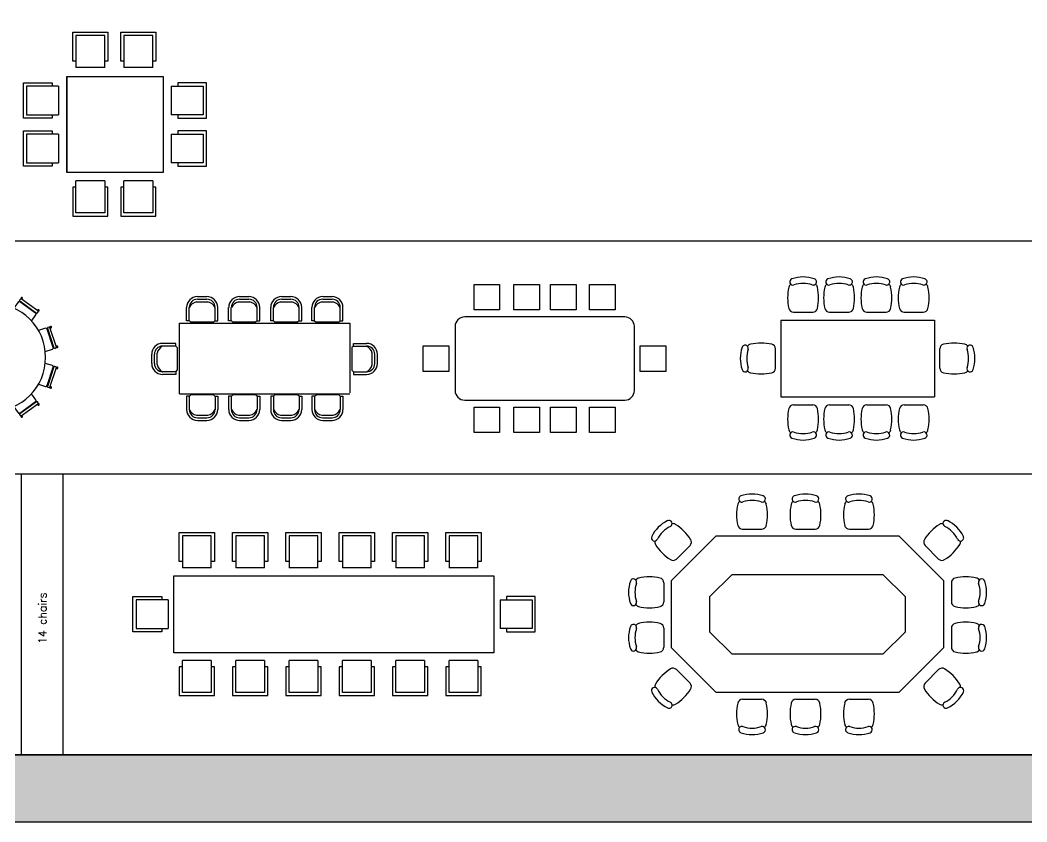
# Model space of a CAD drawing. Header units: inches. Extents: x 38074 to 101214, y 18833 to 57379.
# Drawn here: x 59693 to 75419, y 18833 to 31359 of the extents above; entities that cross this region are included whole.
import ezdxf

# ---------------------------------------------------------------- set-up
doc = ezdxf.new("R2010")
doc.units = ezdxf.units.IN
doc.layers.add('www.cad-blocks.net', color=7, linetype='Continuous')
doc.styles.get("Standard").update_dxf_attribs({"font": 'arial.ttf'})

# ---------------------------------------------------------------- blocks, each defined once
blk = doc.blocks.new('COME10RE')
for p, q in [((-0.645, 3.01), (-0.467, 3.01)), ((-0.628, 3.094), (-0.483, 3.094)), ((-0.628, 3.052), (-0.483, 3.052)), ((-0.799, 2.716), (-0.799, 2.924)), ((-0.757, 2.716), (-0.757, 2.924)), ((-0.355, 2.716), (-0.355, 2.924)), ((-0.313, 2.716), (-0.313, 2.924)), ((-0.756, 2.716), (-0.799, 2.716)), ((-0.756, 2.716), (-0.732, 2.694)), ((-0.38, 2.694), (-0.732, 2.694)), ((-0.355, 2.716), (-0.38, 2.694)), ((-0.355, 2.716), (-0.313, 2.716)), ((-1.139, 2.548), (-1.347, 2.548)), ((-1.139, 2.505), (-1.139, 2.548)), ((-1.1, 2.661), (0, 2.661)), ((-1.1, 2.661), (-1.1, -0.001)), ((0, 2.661), (0, -0.001)), ((0.04, 2.548), (0.248, 2.548)), ((0.04, 2.505), (0.04, 2.548)), ((-1.518, 2.378), (-1.518, 2.232)), ((-1.476, 2.378), (-1.476, 2.232)), ((-1.434, 2.394), (-1.434, 2.216)), ((-1.139, 2.506), (-1.347, 2.506)), ((-1.139, 2.505), (-1.118, 2.481)), ((-1.118, 2.129), (-1.118, 2.481)), ((0.04, 2.505), (0.019, 2.481)), ((0.019, 2.129), (0.019, 2.481)), ((0.04, 2.506), (0.248, 2.506)), ((0.335, 2.394), (0.335, 2.216)), ((0.376, 2.378), (0.376, 2.232)), ((0.419, 2.378), (0.419, 2.232)), ((-1.139, 2.104), (-1.347, 2.104)), ((-1.139, 2.062), (-1.347, 2.062)), ((-1.139, 2.105), (-1.118, 2.129)), ((-1.139, 2.105), (-1.139, 2.062)), ((0.04, 2.105), (0.019, 2.129)), ((0.04, 2.105), (0.04, 2.062)), ((0.04, 2.104), (0.248, 2.104)), ((0.04, 2.062), (0.248, 2.062)), ((-1.139, 1.892), (-1.347, 1.892)), ((-1.139, 1.849), (-1.139, 1.892)), ((0.04, 1.849), (0.04, 1.892)), ((0.04, 1.892), (0.248, 1.892)), ((-1.434, 1.737), (-1.434, 1.56)), ((-1.139, 1.85), (-1.347, 1.85)), ((-1.139, 1.849), (-1.118, 1.825)), ((-1.118, 1.473), (-1.118, 1.825)), ((0.04, 1.849), (0.019, 1.825)), ((0.019, 1.473), (0.019, 1.825)), ((0.04, 1.85), (0.248, 1.85)), ((0.335, 1.737), (0.335, 1.56)), ((-1.518, 1.721), (-1.518, 1.576)), ((-1.476, 1.721), (-1.476, 1.576)), ((0.376, 1.721), (0.376, 1.576)), ((0.419, 1.721), (0.419, 1.576)), ((-1.139, 1.448), (-1.347, 1.448)), ((-1.139, 1.448), (-1.118, 1.473)), ((-1.139, 1.448), (-1.139, 1.406)), ((0.04, 1.448), (0.019, 1.473)), ((0.04, 1.448), (0.248, 1.448)), ((0.04, 1.448), (0.04, 1.406)), ((-1.139, 1.406), (-1.347, 1.406)), ((0.04, 1.406), (0.248, 1.406)), ((-1.139, 1.235), (-1.347, 1.235)), ((-1.139, 1.193), (-1.347, 1.193)), ((-1.139, 1.193), (-1.139, 1.235)), ((-1.139, 1.193), (-1.118, 1.168)), ((-1.118, 0.816), (-1.118, 1.168)), ((0.04, 1.193), (0.019, 1.168)), ((0.019, 0.816), (0.019, 1.168)), ((0.04, 1.235), (0.248, 1.235)), ((0.04, 1.193), (0.04, 1.235)), ((0.04, 1.193), (0.248, 1.193)), ((-1.518, 1.065), (-1.518, 0.92)), ((-1.476, 1.065), (-1.476, 0.92)), ((-1.434, 1.081), (-1.434, 0.904)), ((0.335, 1.081), (0.335, 0.904)), ((0.376, 1.065), (0.376, 0.92)), ((0.419, 1.065), (0.419, 0.92)), ((-1.139, 0.791), (-1.347, 0.791)), ((-1.139, 0.792), (-1.118, 0.816)), ((-1.139, 0.792), (-1.139, 0.749)), ((0.04, 0.792), (0.019, 0.816)), ((0.04, 0.792), (0.04, 0.749)), ((0.04, 0.791), (0.248, 0.791)), ((-1.139, 0.749), (-1.347, 0.749)), ((0.04, 0.749), (0.248, 0.749)), ((-1.139, 0.592), (-1.347, 0.592)), ((-1.139, 0.55), (-1.347, 0.55)), ((-1.139, 0.549), (-1.139, 0.592)), ((-1.139, 0.549), (-1.118, 0.525)), ((-1.118, 0.173), (-1.118, 0.525)), ((0.04, 0.549), (0.019, 0.525)), ((0.019, 0.173), (0.019, 0.525)), ((0.04, 0.592), (0.248, 0.592)), ((0.04, 0.549), (0.04, 0.592)), ((0.04, 0.55), (0.248, 0.55)), ((-1.518, 0.422), (-1.518, 0.276)), ((-1.476, 0.422), (-1.476, 0.276)), ((-1.434, 0.438), (-1.434, 0.26)), ((0.335, 0.438), (0.335, 0.26)), ((0.376, 0.422), (0.376, 0.276)), ((0.419, 0.422), (0.419, 0.276)), ((-1.139, 0.149), (-1.118, 0.173)), ((0.04, 0.149), (0.019, 0.173)), ((-1.139, 0.148), (-1.347, 0.148)), ((-1.139, 0.106), (-1.347, 0.106)), ((-1.139, 0.149), (-1.139, 0.106)), ((0.04, 0.149), (0.04, 0.106)), ((0.04, 0.148), (0.248, 0.148)), ((0.04, 0.106), (0.248, 0.106)), ((0, -0.001), (-1.085, -0.001)), ((-0.756, -0.056), (-0.799, -0.056)), ((-0.799, -0.056), (-0.799, -0.263)), ((-0.757, -0.056), (-0.757, -0.263)), ((-0.756, -0.056), (-0.732, -0.034)), ((-0.38, -0.034), (-0.732, -0.034)), ((-0.355, -0.056), (-0.38, -0.034)), ((-0.355, -0.056), (-0.355, -0.263)), ((-0.355, -0.056), (-0.313, -0.056)), ((-0.313, -0.056), (-0.313, -0.263)), ((-0.645, -0.35), (-0.467, -0.35)), ((-0.628, -0.392), (-0.483, -0.392)), ((-0.628, -0.434), (-0.483, -0.434))]:
    blk.add_line(p, q)
for centre, radius, start, end in [((-0.628, 2.924), 0.17, 90.0001, 180), ((-0.628, 2.924), 0.128, 90.0001, 180), ((-0.607, 2.846), 0.168, 102.7575, 152.5606), ((-0.483, 2.924), 0.17, 360, 90), ((-0.483, 2.924), 0.128, 360, 90), ((-0.504, 2.846), 0.168, 27.4394, 77.2425), ((-1.347, 2.378), 0.17, 90, 179.9999), ((0.248, 2.378), 0.17, 0.0001, 90), ((-1.347, 2.378), 0.128, 90, 179.9999), ((-1.27, 2.357), 0.168, 117.4394, 167.2425), ((0.248, 2.378), 0.128, 0.0001, 90), ((0.17, 2.357), 0.168, 12.7575, 62.5606), ((-1.347, 2.232), 0.17, 180, 270), ((-1.347, 2.232), 0.128, 180, 270), ((-1.27, 2.253), 0.168, 192.7575, 242.5606), ((0.248, 2.232), 0.17, 270, 360), ((0.248, 2.232), 0.128, 270, 360), ((0.17, 2.253), 0.168, 297.4394, 347.2425), ((-1.347, 1.721), 0.17, 90, 179.9999), ((0.248, 1.721), 0.17, 0.0001, 90), ((-1.347, 1.721), 0.128, 90, 179.9999), ((-1.27, 1.7), 0.168, 117.4394, 167.2425), ((0.17, 1.7), 0.168, 12.7575, 62.5606), ((0.248, 1.721), 0.128, 0.0001, 90), ((-1.347, 1.576), 0.17, 180, 270), ((-1.347, 1.576), 0.128, 180, 270), ((0.248, 1.576), 0.128, 270, 360), ((0.248, 1.576), 0.17, 270, 360), ((-1.27, 1.597), 0.168, 192.7575, 242.5606), ((0.17, 1.597), 0.168, 297.4394, 347.2425), ((-1.347, 1.065), 0.17, 90, 179.9999), ((-1.347, 1.065), 0.128, 90, 179.9999), ((-1.27, 1.044), 0.168, 117.4394, 167.2425), ((0.248, 1.065), 0.17, 0.0001, 90), ((0.248, 1.065), 0.128, 0.0001, 90), ((0.17, 1.044), 0.168, 12.7575, 62.5606), ((-1.347, 0.92), 0.17, 180, 270), ((-1.347, 0.92), 0.128, 180, 270), ((-1.27, 0.941), 0.168, 192.7575, 242.5606), ((0.248, 0.92), 0.17, 270, 360), ((0.248, 0.92), 0.128, 270, 360), ((0.17, 0.941), 0.168, 297.4394, 347.2425), ((-1.347, 0.422), 0.17, 90, 179.9999), ((-1.347, 0.422), 0.128, 90, 179.9999), ((-1.27, 0.401), 0.168, 117.4394, 167.2425), ((0.248, 0.422), 0.17, 0.0001, 90), ((0.248, 0.422), 0.128, 0.0001, 90), ((0.17, 0.401), 0.168, 12.7575, 62.5606), ((-1.347, 0.276), 0.17, 180, 270), ((-1.347, 0.276), 0.128, 180, 270), ((-1.27, 0.297), 0.168, 192.7575, 242.5606), ((0.248, 0.276), 0.17, 270, 360), ((0.248, 0.276), 0.128, 270, 360), ((0.17, 0.297), 0.168, 297.4394, 347.2425), ((-0.628, -0.263), 0.17, 180, 269.9999), ((-0.607, -0.186), 0.168, 207.4394, 257.2425), ((-0.628, -0.263), 0.128, 180, 269.9999), ((-0.483, -0.263), 0.128, 270, 360), ((-0.483, -0.263), 0.17, 270, 360), ((-0.504, -0.186), 0.168, 282.7575, 332.5606)]:
    blk.add_arc(centre, radius, start, end)
blk = doc.blocks.new('MES10-00')
for p, q in [((0.458, 1.404), (-0.542, 1.404)), ((-0.692, 1.254), (-0.692, -1.246)), ((0.608, -1.246), (0.608, 1.254)), ((-0.542, -1.396), (0.458, -1.396))]:
    blk.add_line(p, q)
for points in [[(-0.242, 1.904), (0.158, 1.904), (0.158, 1.504), (-0.242, 1.504)], [(-1.2, 1.109), (-0.8, 1.109), (-0.8, 0.709), (-1.2, 0.709)], [(0.717, 1.109), (1.117, 1.109), (1.117, 0.709), (0.717, 0.709)], [(-1.2, 0.485), (-0.8, 0.485), (-0.8, 0.085), (-1.2, 0.085)], [(0.717, 0.485), (1.117, 0.485), (1.117, 0.085), (0.717, 0.085)], [(-1.2, -0.085), (-0.8, -0.085), (-0.8, -0.485), (-1.2, -0.485)], [(0.717, -0.085), (1.117, -0.085), (1.117, -0.485), (0.717, -0.485)], [(-1.2, -1.095), (-1.2, -0.695), (-0.8, -0.695), (-0.8, -0.695), (-0.8, -1.095)], [(0.717, -0.695), (1.117, -0.695), (1.117, -1.095), (0.717, -1.095)], [(-0.242, -1.488), (0.158, -1.488), (0.158, -1.888), (-0.242, -1.888)]]:
    blk.add_lwpolyline(points, close=True)
for centre, start, end in [((-0.542, 1.254), 90, 180), ((0.458, 1.254), 0, 90), ((-0.542, -1.246), 180, 270), ((0.458, -1.246), 270, 0)]:
    blk.add_arc(centre, 0.15, start, end)
blk = doc.blocks.new('A$C76235AA8')
for p, q in [((0.67, 3.03), (1.87, 3.03)), ((0.67, 0.63), (0.67, 3.03)), ((1.42, 3.113), (1.12, 3.113)), ((1.87, 0.63), (1.87, 3.03)), ((0.547, 2.556), (0.547, 2.856)), ((1.994, 2.556), (1.994, 2.856)), ((0.547, 1.974), (0.547, 2.274)), ((1.994, 1.974), (1.994, 2.274)), ((0.547, 1.391), (0.547, 1.691)), ((1.994, 1.391), (1.994, 1.691)), ((0.547, 0.829), (0.547, 1.129)), ((1.994, 0.829), (1.994, 1.129)), ((0.67, 0.63), (1.87, 0.63)), ((1.42, 0.547), (1.12, 0.547))]:
    blk.add_line(p, q)
for centre, radius, start, end in [((1.112, 3.587), 0.05, 108.4886, 288.4886), ((1.27, 3.113), 0.55, 71.5114, 108.4886), ((1.429, 3.587), 0.05, 251.5114, 71.5114), ((1.779, 3.338), 0.75, 167.1255, 192.8745), ((1.12, 3.488), 0.075, 124.1222, 167.5099), ((1.27, 3.113), 0.45, 71.5114, 108.4886), ((1.42, 3.488), 0.075, 12.4901, 55.8778), ((0.762, 3.338), 0.75, 347.1255, 12.8745), ((1.12, 3.188), 0.075, 192.4901, 270), ((1.42, 3.188), 0.075, 270, 347.5099), ((0.547, 2.706), 0.55, 161.5114, 198.4886), ((0.073, 2.865), 0.05, 341.5114, 161.5114), ((0.547, 2.706), 0.45, 161.5114, 198.4886), ((0.172, 2.856), 0.075, 102.4901, 145.8778), ((0.322, 2.198), 0.75, 77.1255, 102.8745), ((0.472, 2.856), 0.075, 0, 77.5099), ((2.069, 2.856), 0.075, 102.4901, 180), ((2.219, 2.198), 0.75, 77.1255, 102.8745), ((2.369, 2.856), 0.075, 34.1222, 77.5099), ((2.468, 2.865), 0.05, 18.4886, 198.4886), ((1.994, 2.706), 0.45, 341.5114, 18.4886), ((1.994, 2.706), 0.55, 341.5114, 18.4886), ((0.073, 2.548), 0.05, 198.4886, 18.4886), ((0.472, 2.556), 0.075, 282.4901, 0), ((2.069, 2.556), 0.075, 180, 257.5099), ((2.468, 2.548), 0.05, 161.5114, 341.5114), ((0.172, 2.556), 0.075, 214.1222, 257.5099), ((0.322, 3.214), 0.75, 257.1255, 282.8745), ((0.322, 1.615), 0.75, 77.1255, 102.8745), ((2.219, 3.214), 0.75, 257.1255, 282.8745), ((2.219, 1.615), 0.75, 77.1255, 102.8745), ((2.369, 2.556), 0.075, 282.4901, 325.8778), ((0.547, 2.124), 0.55, 161.5114, 198.4886), ((0.073, 2.282), 0.05, 341.5114, 161.5114), ((0.547, 2.124), 0.45, 161.5114, 198.4886), ((0.172, 2.274), 0.075, 102.4901, 145.8778), ((0.472, 2.274), 0.075, 0, 77.5099), ((2.069, 2.274), 0.075, 102.4901, 180), ((2.369, 2.274), 0.075, 34.1222, 77.5099), ((2.468, 2.282), 0.05, 18.4886, 198.4886), ((1.994, 2.124), 0.45, 341.5114, 18.4886), ((1.994, 2.124), 0.55, 341.5114, 18.4886), ((0.073, 1.965), 0.05, 198.4886, 18.4886), ((0.172, 1.974), 0.075, 214.1222, 257.5099), ((0.322, 2.632), 0.75, 257.1255, 282.8745), ((0.472, 1.974), 0.075, 282.4901, 0), ((2.069, 1.974), 0.075, 180, 257.5099), ((2.219, 2.632), 0.75, 257.1255, 282.8745), ((2.369, 1.974), 0.075, 282.4901, 325.8778), ((2.468, 1.965), 0.05, 161.5114, 341.5114), ((0.073, 1.699), 0.05, 341.5114, 161.5114), ((0.172, 1.691), 0.075, 102.4901, 145.8778), ((0.322, 1.033), 0.75, 77.1255, 102.8745), ((0.472, 1.691), 0.075, 0, 77.5099), ((2.069, 1.691), 0.075, 102.4901, 180), ((2.219, 1.033), 0.75, 77.1255, 102.8745), ((2.369, 1.691), 0.075, 34.1222, 77.5099), ((2.468, 1.699), 0.05, 18.4886, 198.4886), ((0.547, 1.541), 0.55, 161.5114, 198.4886), ((0.547, 1.541), 0.45, 161.5114, 198.4886), ((1.994, 1.541), 0.45, 341.5114, 18.4886), ((1.994, 1.541), 0.55, 341.5114, 18.4886), ((0.073, 1.382), 0.05, 198.4886, 18.4886), ((0.172, 1.391), 0.075, 214.1222, 257.5099), ((0.322, 2.049), 0.75, 257.1255, 282.8745), ((0.472, 1.391), 0.075, 282.4901, 0), ((2.069, 1.391), 0.075, 180, 257.5099), ((2.219, 2.049), 0.75, 257.1255, 282.8745), ((2.369, 1.391), 0.075, 282.4901, 325.8778), ((2.468, 1.382), 0.05, 161.5114, 341.5114), ((0.547, 0.979), 0.55, 161.5114, 198.4886), ((0.073, 1.138), 0.05, 341.5114, 161.5114), ((0.547, 0.979), 0.45, 161.5114, 198.4886), ((0.172, 1.129), 0.075, 102.4901, 145.8778), ((0.322, 0.471), 0.75, 77.1255, 102.8745), ((0.472, 1.129), 0.075, 0, 77.5099), ((2.069, 1.129), 0.075, 102.4901, 180), ((2.219, 0.471), 0.75, 77.1255, 102.8745), ((2.369, 1.129), 0.075, 34.1222, 77.5099), ((2.468, 1.138), 0.05, 18.4886, 198.4886), ((1.994, 0.979), 0.45, 341.5114, 18.4886), ((1.994, 0.979), 0.55, 341.5114, 18.4886), ((0.073, 0.82), 0.05, 198.4886, 18.4886), ((0.172, 0.829), 0.075, 214.1222, 257.5099), ((0.472, 0.829), 0.075, 282.4901, 0), ((2.069, 0.829), 0.075, 180, 257.5099), ((2.369, 0.829), 0.075, 282.4901, 325.8778), ((2.468, 0.82), 0.05, 161.5114, 341.5114), ((0.322, 1.487), 0.75, 257.1255, 282.8745), ((2.219, 1.487), 0.75, 257.1255, 282.8745), ((1.779, 0.322), 0.75, 167.1255, 192.8745), ((1.12, 0.472), 0.075, 90, 167.5099), ((1.42, 0.472), 0.075, 12.4901, 90), ((0.762, 0.322), 0.75, 347.1255, 12.8745), ((1.12, 0.172), 0.075, 192.4901, 235.8778), ((1.112, 0.073), 0.05, 71.5114, 251.5114), ((1.27, 0.547), 0.55, 251.5114, 288.4886), ((1.27, 0.547), 0.45, 251.5114, 288.4886), ((1.429, 0.073), 0.05, 288.4886, 108.4886), ((1.42, 0.172), 0.075, 304.1222, 347.5099)]:
    blk.add_arc(centre, radius, start, end)
blk = doc.blocks.new('A$C010165D4')
for p, q in [((0.77, 2.422), (0.77, 2.872)), ((0.77, 2.872), (1.32, 2.872)), ((1.32, 2.872), (1.32, 2.422)), ((1.52, 2.422), (1.52, 2.872)), ((1.52, 2.872), (2.07, 2.872)), ((2.07, 2.872), (2.07, 2.422)), ((0.82, 2.822), (0.82, 2.322)), ((1.27, 2.822), (0.82, 2.822)), ((1.27, 2.322), (1.27, 2.822)), ((1.57, 2.822), (1.57, 2.322)), ((2.02, 2.822), (1.57, 2.822)), ((2.02, 2.322), (2.02, 2.822)), ((0.82, 2.422), (0.77, 2.422)), ((1.32, 2.422), (1.27, 2.422)), ((1.57, 2.422), (1.52, 2.422)), ((2.07, 2.422), (2.02, 2.422)), ((1.27, 2.322), (0.82, 2.322)), ((2.02, 2.322), (1.57, 2.322)), ((0, 1.531), (0, 2.081)), ((0, 2.081), (0.45, 2.081)), ((0.45, 2.081), (0.45, 2.031)), ((0.679, 2.18), (0.679, 0.68)), ((0.681, 0.68), (0.681, 2.18)), ((0.681, 2.18), (2.181, 2.18)), ((2.181, 2.18), (2.181, 0.68)), ((2.86, 2.081), (2.41, 2.081)), ((2.41, 2.081), (2.41, 2.031)), ((2.86, 1.531), (2.86, 2.081)), ((0.05, 2.031), (0.05, 1.581)), ((0.55, 2.031), (0.05, 2.031)), ((0.55, 2.031), (0.55, 1.581)), ((2.31, 2.031), (2.81, 2.031)), ((2.31, 2.031), (2.31, 1.581)), ((2.81, 2.031), (2.81, 1.581)), ((0.05, 1.581), (0.55, 1.581)), ((0.45, 1.581), (0.45, 1.531)), ((2.81, 1.581), (2.31, 1.581)), ((2.41, 1.581), (2.41, 1.531)), ((0.45, 1.531), (0, 1.531)), ((2.41, 1.531), (2.86, 1.531)), ((0, 0.781), (0, 1.331)), ((0, 1.331), (0.45, 1.331)), ((0.05, 1.281), (0.05, 0.831)), ((0.55, 1.281), (0.05, 1.281)), ((0.45, 1.331), (0.45, 1.281)), ((0.55, 1.281), (0.55, 0.831)), ((2.31, 1.281), (2.81, 1.281)), ((2.31, 1.281), (2.31, 0.831)), ((2.41, 1.331), (2.41, 1.281)), ((2.86, 1.331), (2.41, 1.331)), ((2.81, 1.281), (2.81, 0.831)), ((2.86, 0.781), (2.86, 1.331)), ((0.05, 0.831), (0.55, 0.831)), ((0.45, 0.831), (0.45, 0.781)), ((2.81, 0.831), (2.31, 0.831)), ((2.41, 0.831), (2.41, 0.781)), ((0.45, 0.781), (0, 0.781)), ((2.181, 0.68), (0.681, 0.68)), ((2.41, 0.781), (2.86, 0.781)), ((0.82, 0.05), (0.82, 0.55)), ((1.27, 0.55), (0.82, 0.55)), ((1.27, 0.55), (1.27, 0.05)), ((1.57, 0.05), (1.57, 0.55)), ((2.02, 0.55), (1.57, 0.55)), ((2.02, 0.55), (2.02, 0.05)), ((0.77, 0.45), (0.77, 0)), ((0.82, 0.45), (0.77, 0.45)), ((1.32, 0.45), (1.27, 0.45)), ((1.32, 0), (1.32, 0.45)), ((1.52, 0.45), (1.52, 0)), ((1.57, 0.45), (1.52, 0.45)), ((2.07, 0.45), (2.02, 0.45)), ((2.07, 0), (2.07, 0.45)), ((1.27, 0.05), (0.82, 0.05)), ((2.02, 0.05), (1.57, 0.05)), ((0.77, 0), (1.32, 0)), ((1.52, 0), (2.07, 0))]:
    blk.add_line(p, q)
blk = doc.blocks.new('A$C4B4C2691')
for p, q in [((1.776, 3.204), (2.076, 3.204)), ((2.611, 3.204), (2.911, 3.204)), ((3.446, 3.204), (3.746, 3.204)), ((0.668, 2.401), (1.366, 3.099)), ((1.366, 3.099), (4.219, 3.099)), ((4.219, 3.099), (4.917, 2.401)), ((0.957, 2.952), (0.745, 2.739)), ((4.629, 2.952), (4.841, 2.739)), ((0.547, 2.369), (0.547, 2.069)), ((0.668, 1.349), (0.668, 2.401)), ((1.268, 2.152), (1.615, 2.499)), ((1.615, 2.499), (3.971, 2.499)), ((3.971, 2.499), (4.317, 2.152)), ((4.917, 2.401), (4.917, 1.349)), ((5.039, 2.369), (5.039, 2.069)), ((1.268, 1.598), (1.268, 2.152)), ((4.317, 2.152), (4.317, 1.598)), ((0.547, 1.66), (0.547, 1.36)), ((1.615, 1.252), (1.268, 1.598)), ((4.317, 1.598), (3.971, 1.252)), ((5.039, 1.66), (5.039, 1.36)), ((1.366, 0.652), (0.668, 1.349)), ((4.917, 1.349), (4.219, 0.652)), ((3.971, 1.252), (1.615, 1.252)), ((0.957, 0.799), (0.745, 1.011)), ((4.629, 0.799), (4.841, 1.011)), ((4.219, 0.652), (1.366, 0.652)), ((1.776, 0.547), (2.076, 0.547)), ((2.611, 0.547), (2.911, 0.547)), ((3.446, 0.547), (3.746, 0.547))]:
    blk.add_line(p, q)
for centre, radius, start, end in [((1.776, 3.579), 0.075, 124.1222, 167.5099), ((1.767, 3.678), 0.05, 108.4886, 288.4886), ((1.926, 3.204), 0.55, 71.5114, 108.4886), ((1.926, 3.204), 0.45, 71.5114, 108.4886), ((2.084, 3.678), 0.05, 251.5114, 71.5114), ((2.076, 3.579), 0.075, 12.4901, 55.8778), ((2.611, 3.579), 0.075, 124.1222, 167.5099), ((2.602, 3.678), 0.05, 108.4886, 288.4886), ((2.761, 3.204), 0.55, 71.5114, 108.4886), ((2.761, 3.204), 0.45, 71.5114, 108.4886), ((2.919, 3.678), 0.05, 251.5114, 71.5114), ((2.911, 3.579), 0.075, 12.4901, 55.8778), ((3.446, 3.579), 0.075, 124.1222, 167.5099), ((3.437, 3.678), 0.05, 108.4886, 288.4886), ((3.596, 3.204), 0.55, 71.5114, 108.4886), ((3.596, 3.204), 0.45, 71.5114, 108.4886), ((3.754, 3.678), 0.05, 251.5114, 71.5114), ((3.746, 3.579), 0.075, 12.4901, 55.8778), ((2.434, 3.429), 0.75, 167.1255, 192.8745), ((1.418, 3.429), 0.75, 347.1255, 12.8745), ((3.269, 3.429), 0.75, 167.1255, 192.8745), ((2.253, 3.429), 0.75, 347.1255, 12.8745), ((4.104, 3.429), 0.75, 167.1255, 192.8745), ((3.087, 3.429), 0.75, 347.1255, 12.8745), ((0.851, 2.846), 0.55, 116.5114, 153.4886), ((0.628, 3.293), 0.05, 296.5114, 116.5114), ((4.958, 3.293), 0.05, 63.4886, 243.4886), ((4.735, 2.846), 0.55, 26.5114, 63.4886), ((0.851, 2.846), 0.45, 116.5114, 153.4886), ((0.692, 3.217), 0.075, 57.4901, 100.8778), ((0.332, 2.645), 0.75, 32.1255, 57.8745), ((1.776, 3.279), 0.075, 192.4901, 270), ((2.076, 3.279), 0.075, 270, 347.5099), ((2.611, 3.279), 0.075, 192.4901, 270), ((2.911, 3.279), 0.075, 270, 347.5099), ((3.446, 3.279), 0.075, 192.4901, 270), ((3.746, 3.279), 0.075, 270, 347.5099), ((5.253, 2.645), 0.75, 122.1255, 147.8745), ((4.894, 3.217), 0.075, 79.1222, 122.5099), ((4.735, 2.846), 0.45, 26.5114, 63.4886), ((0.403, 3.069), 0.05, 153.4886, 333.4886), ((0.48, 3.005), 0.075, 169.1222, 212.5099), ((0.904, 3.005), 0.075, 315, 32.5099), ((4.682, 3.005), 0.075, 147.4901, 225), ((5.182, 3.069), 0.05, 206.5114, 26.5114), ((5.106, 3.005), 0.075, 327.4901, 10.8778), ((1.051, 3.364), 0.75, 212.1255, 237.8745), ((4.535, 3.364), 0.75, 302.1255, 327.8745), ((0.692, 2.792), 0.075, 237.4901, 315), ((4.894, 2.792), 0.075, 225, 302.5099), ((0.547, 2.219), 0.55, 161.5114, 198.4886), ((0.073, 2.378), 0.05, 341.5114, 161.5114), ((0.547, 2.219), 0.45, 161.5114, 198.4886), ((0.172, 2.369), 0.075, 102.4901, 145.8778), ((0.322, 1.711), 0.75, 77.1255, 102.8745), ((0.472, 2.369), 0.075, 0, 77.5099), ((5.114, 2.369), 0.075, 102.4901, 180), ((5.264, 1.711), 0.75, 77.1255, 102.8745), ((5.414, 2.369), 0.075, 34.1222, 77.5099), ((5.513, 2.378), 0.05, 18.4886, 198.4886), ((5.039, 2.219), 0.45, 341.5114, 18.4886), ((5.039, 2.219), 0.55, 341.5114, 18.4886), ((0.073, 2.06), 0.05, 198.4886, 18.4886), ((0.472, 2.069), 0.075, 282.4901, 0), ((5.114, 2.069), 0.075, 180, 257.5099), ((5.513, 2.06), 0.05, 161.5114, 341.5114), ((0.172, 2.069), 0.075, 214.1222, 257.5099), ((0.322, 2.727), 0.75, 257.1255, 282.8745), ((5.264, 2.727), 0.75, 257.1255, 282.8745), ((5.414, 2.069), 0.075, 282.4901, 325.8778), ((0.172, 1.66), 0.075, 102.4901, 145.8778), ((0.322, 1.002), 0.75, 77.1255, 102.8745), ((0.472, 1.66), 0.075, 0, 77.5099), ((5.114, 1.66), 0.075, 102.4901, 180), ((5.264, 1.002), 0.75, 77.1255, 102.8745), ((5.414, 1.66), 0.075, 34.1222, 77.5099), ((0.547, 1.51), 0.55, 161.5114, 198.4886), ((0.073, 1.668), 0.05, 341.5114, 161.5114), ((0.547, 1.51), 0.45, 161.5114, 198.4886), ((5.513, 1.668), 0.05, 18.4886, 198.4886), ((5.039, 1.51), 0.45, 341.5114, 18.4886), ((5.039, 1.51), 0.55, 341.5114, 18.4886), ((0.073, 1.351), 0.05, 198.4886, 18.4886), ((0.172, 1.36), 0.075, 214.1222, 257.5099), ((0.322, 2.018), 0.75, 257.1255, 282.8745), ((0.472, 1.36), 0.075, 282.4901, 0), ((5.114, 1.36), 0.075, 180, 257.5099), ((5.264, 2.018), 0.75, 257.1255, 282.8745), ((5.414, 1.36), 0.075, 282.4901, 325.8778), ((5.513, 1.351), 0.05, 161.5114, 341.5114), ((1.051, 0.387), 0.75, 122.1255, 147.8745), ((0.692, 0.958), 0.075, 45, 122.5099), ((4.894, 0.958), 0.075, 57.4901, 135), ((4.535, 0.387), 0.75, 32.1255, 57.8745), ((0.904, 0.746), 0.075, 327.4901, 45), ((4.682, 0.746), 0.075, 135, 212.5099), ((0.403, 0.682), 0.05, 26.5114, 206.5114), ((0.851, 0.905), 0.55, 206.5114, 243.4886), ((0.48, 0.746), 0.075, 147.4901, 190.8778), ((0.851, 0.905), 0.45, 206.5114, 243.4886), ((0.332, 1.105), 0.75, 302.1255, 327.8745), ((5.253, 1.105), 0.75, 212.1255, 237.8745), ((4.735, 0.905), 0.45, 296.5114, 333.4886), ((4.735, 0.905), 0.55, 296.5114, 333.4886), ((5.182, 0.682), 0.05, 333.4886, 153.4886), ((5.106, 0.746), 0.075, 349.1222, 32.5099), ((0.628, 0.457), 0.05, 243.4886, 63.4886), ((2.434, 0.322), 0.75, 167.1255, 192.8745), ((1.776, 0.472), 0.075, 90, 167.5099), ((2.076, 0.472), 0.075, 12.4901, 90), ((1.418, 0.322), 0.75, 347.1255, 12.8745), ((3.269, 0.322), 0.75, 167.1255, 192.8745), ((2.611, 0.472), 0.075, 90, 167.5099), ((2.911, 0.472), 0.075, 12.4901, 90), ((2.253, 0.322), 0.75, 347.1255, 12.8745), ((4.104, 0.322), 0.75, 167.1255, 192.8745), ((3.446, 0.472), 0.075, 90, 167.5099), ((3.746, 0.472), 0.075, 12.4901, 90), ((3.087, 0.322), 0.75, 347.1255, 12.8745), ((4.958, 0.457), 0.05, 116.5114, 296.5114), ((0.692, 0.534), 0.075, 259.1222, 302.5099), ((4.894, 0.534), 0.075, 237.4901, 280.8778), ((1.776, 0.172), 0.075, 192.4901, 235.8778), ((1.767, 0.073), 0.05, 71.5114, 251.5114), ((1.926, 0.547), 0.55, 251.5114, 288.4886), ((1.926, 0.547), 0.45, 251.5114, 288.4886), ((2.084, 0.073), 0.05, 288.4886, 108.4886), ((2.076, 0.172), 0.075, 304.1222, 347.5099), ((2.611, 0.172), 0.075, 192.4901, 235.8778), ((2.602, 0.073), 0.05, 71.5114, 251.5114), ((2.761, 0.547), 0.55, 251.5114, 288.4886), ((2.761, 0.547), 0.45, 251.5114, 288.4886), ((2.919, 0.073), 0.05, 288.4886, 108.4886), ((2.911, 0.172), 0.075, 304.1222, 347.5099), ((3.446, 0.172), 0.075, 192.4901, 235.8778), ((3.437, 0.073), 0.05, 71.5114, 251.5114), ((3.596, 0.547), 0.55, 251.5114, 288.4886), ((3.596, 0.547), 0.45, 251.5114, 288.4886), ((3.754, 0.073), 0.05, 288.4886, 108.4886), ((3.746, 0.172), 0.075, 304.1222, 347.5099)]:
    blk.add_arc(centre, radius, start, end)
blk = doc.blocks.new('A$C4A20571C')
for p, q in [((0.722, 2.096), (0.722, 2.546)), ((0.722, 2.546), (1.272, 2.546)), ((1.272, 2.546), (1.272, 2.096)), ((1.555, 2.096), (1.555, 2.546)), ((1.555, 2.546), (2.105, 2.546)), ((2.105, 2.546), (2.105, 2.096)), ((2.388, 2.096), (2.388, 2.546)), ((2.388, 2.546), (2.938, 2.546)), ((2.938, 2.546), (2.938, 2.096)), ((3.221, 2.096), (3.221, 2.546)), ((3.221, 2.546), (3.771, 2.546)), ((3.771, 2.546), (3.771, 2.096)), ((4.054, 2.096), (4.054, 2.546)), ((4.054, 2.546), (4.604, 2.546)), ((4.604, 2.546), (4.604, 2.096)), ((4.887, 2.096), (4.887, 2.546)), ((4.887, 2.546), (5.437, 2.546)), ((5.437, 2.546), (5.437, 2.096)), ((0.772, 2.496), (0.772, 1.996)), ((1.222, 2.496), (0.772, 2.496)), ((1.222, 1.996), (1.222, 2.496)), ((1.605, 2.496), (1.605, 1.996)), ((2.055, 2.496), (1.605, 2.496)), ((2.055, 1.996), (2.055, 2.496)), ((2.438, 2.496), (2.438, 1.996)), ((2.888, 2.496), (2.438, 2.496)), ((2.888, 1.996), (2.888, 2.496)), ((3.721, 2.496), (3.271, 2.496)), ((3.271, 2.496), (3.271, 1.996)), ((3.721, 1.996), (3.721, 2.496)), ((4.104, 2.496), (4.104, 1.996)), ((4.554, 2.496), (4.104, 2.496)), ((4.554, 1.996), (4.554, 2.496)), ((5.387, 2.496), (4.937, 2.496)), ((4.937, 2.496), (4.937, 1.996)), ((5.387, 1.996), (5.387, 2.496)), ((0.772, 2.096), (0.722, 2.096)), ((1.272, 2.096), (1.222, 2.096)), ((1.605, 2.096), (1.555, 2.096)), ((2.105, 2.096), (2.055, 2.096)), ((2.438, 2.096), (2.388, 2.096)), ((2.938, 2.096), (2.888, 2.096)), ((3.271, 2.096), (3.221, 2.096)), ((3.771, 2.096), (3.721, 2.096)), ((4.104, 2.096), (4.054, 2.096)), ((4.604, 2.096), (4.554, 2.096)), ((4.937, 2.096), (4.887, 2.096)), ((5.437, 2.096), (5.387, 2.096)), ((1.222, 1.996), (0.772, 1.996)), ((2.055, 1.996), (1.605, 1.996)), ((2.888, 1.996), (2.438, 1.996)), ((3.721, 1.996), (3.271, 1.996)), ((4.554, 1.996), (4.104, 1.996)), ((5.387, 1.996), (4.937, 1.996)), ((0.639, 1.87), (5.639, 1.87)), ((0.639, 0.67), (0.639, 1.87)), ((5.639, 1.87), (5.639, 0.67)), ((0, 0.998), (0, 1.548)), ((0, 1.548), (0.45, 1.548)), ((0.05, 1.498), (0.05, 1.048)), ((0.55, 1.498), (0.05, 1.498)), ((0.45, 1.548), (0.45, 1.498)), ((0.55, 1.498), (0.55, 1.048)), ((5.733, 1.498), (5.733, 1.048)), ((5.733, 1.498), (6.233, 1.498)), ((6.283, 1.548), (5.833, 1.548)), ((5.833, 1.548), (5.833, 1.498)), ((6.233, 1.498), (6.233, 1.048)), ((6.283, 0.998), (6.283, 1.548)), ((0.45, 0.998), (0, 0.998)), ((0.05, 1.048), (0.55, 1.048)), ((0.45, 1.048), (0.45, 0.998)), ((6.233, 1.048), (5.733, 1.048)), ((5.833, 1.048), (5.833, 0.998)), ((5.833, 0.998), (6.283, 0.998)), ((5.639, 0.67), (0.639, 0.67)), ((0.772, 0.05), (0.772, 0.55)), ((1.222, 0.55), (0.772, 0.55)), ((1.222, 0.55), (1.222, 0.05)), ((1.605, 0.05), (1.605, 0.55)), ((2.055, 0.55), (1.605, 0.55)), ((2.055, 0.55), (2.055, 0.05)), ((2.438, 0.05), (2.438, 0.55)), ((2.888, 0.55), (2.438, 0.55)), ((2.888, 0.55), (2.888, 0.05)), ((3.721, 0.55), (3.271, 0.55)), ((3.271, 0.05), (3.271, 0.55)), ((3.721, 0.55), (3.721, 0.05)), ((4.104, 0.05), (4.104, 0.55)), ((4.554, 0.55), (4.104, 0.55)), ((4.554, 0.55), (4.554, 0.05)), ((5.387, 0.55), (4.937, 0.55)), ((4.937, 0.05), (4.937, 0.55)), ((5.387, 0.55), (5.387, 0.05)), ((0.722, 0.45), (0.722, 0)), ((0.772, 0.45), (0.722, 0.45)), ((1.272, 0.45), (1.222, 0.45)), ((1.272, 0), (1.272, 0.45)), ((1.605, 0.45), (1.555, 0.45)), ((1.555, 0.45), (1.555, 0)), ((2.105, 0.45), (2.055, 0.45)), ((2.105, 0), (2.105, 0.45)), ((2.388, 0.45), (2.388, 0)), ((2.438, 0.45), (2.388, 0.45)), ((2.938, 0.45), (2.888, 0.45)), ((2.938, 0), (2.938, 0.45)), ((3.221, 0.45), (3.221, 0)), ((3.271, 0.45), (3.221, 0.45)), ((3.771, 0.45), (3.721, 0.45)), ((3.771, 0), (3.771, 0.45)), ((4.054, 0.45), (4.054, 0)), ((4.104, 0.45), (4.054, 0.45)), ((4.604, 0.45), (4.554, 0.45)), ((4.604, 0), (4.604, 0.45)), ((4.887, 0.45), (4.887, 0)), ((4.937, 0.45), (4.887, 0.45)), ((5.437, 0.45), (5.387, 0.45)), ((5.437, 0), (5.437, 0.45)), ((0.722, 0), (1.272, 0)), ((1.222, 0.05), (0.772, 0.05)), ((1.555, 0), (2.105, 0)), ((2.055, 0.05), (1.605, 0.05)), ((2.388, 0), (2.938, 0)), ((2.888, 0.05), (2.438, 0.05)), ((3.221, 0), (3.771, 0)), ((3.721, 0.05), (3.271, 0.05)), ((4.054, 0), (4.604, 0)), ((4.554, 0.05), (4.104, 0.05)), ((4.887, 0), (5.437, 0)), ((5.387, 0.05), (4.937, 0.05))]:
    blk.add_line(p, q)
blk = doc.blocks.new('A$C2BE6623A')
for p, q in [((1.198, 2.051), (0.876, 2.051)), ((0.572, 1.952), (0.312, 1.763)), ((0.335, 1.73), (0.595, 1.92)), ((0.592, 1.907), (0.348, 1.729)), ((0.598, 1.934), (0.586, 1.949)), ((0.689, 1.808), (0.62, 1.902)), ((0.866, 2.04), (0.866, 2.021)), ((0.866, 1.982), (0.866, 1.865)), ((0.876, 2.011), (1.198, 2.011)), ((1.188, 2.002), (0.886, 2.002)), ((1.208, 2.021), (1.208, 2.04)), ((1.208, 1.865), (1.208, 1.982)), ((1.454, 1.902), (1.385, 1.808)), ((1.488, 1.95), (1.476, 1.934)), ((1.479, 1.92), (1.739, 1.731)), ((1.726, 1.729), (1.482, 1.907)), ((1.762, 1.763), (1.502, 1.952)), ((0.309, 1.748), (0.321, 1.733)), ((1.753, 1.733), (1.765, 1.749)), ((0.344, 1.701), (0.413, 1.606)), ((1.661, 1.606), (1.73, 1.701)), ((0.124, 1.504), (0.024, 1.198)), ((0.062, 1.186), (0.161, 1.492)), ((0.167, 1.479), (0.073, 1.192)), ((0.155, 1.504), (0.136, 1.51)), ((0.304, 1.456), (0.192, 1.492)), ((1.882, 1.492), (1.77, 1.456)), ((2.001, 1.192), (1.907, 1.479)), ((1.913, 1.492), (2.012, 1.186)), ((1.938, 1.51), (1.919, 1.504)), ((2.05, 1.198), (1.95, 1.504)), ((0.031, 1.185), (0.049, 1.179)), ((0.086, 1.167), (0.198, 1.131)), ((1.876, 1.131), (1.988, 1.167)), ((2.025, 1.179), (2.043, 1.185)), ((0.198, 0.945), (0.086, 0.909)), ((1.988, 0.909), (1.876, 0.945)), ((0.024, 0.878), (0.124, 0.572)), ((0.049, 0.897), (0.031, 0.891)), ((0.162, 0.584), (0.062, 0.89)), ((0.074, 0.884), (0.167, 0.597)), ((1.907, 0.597), (2.001, 0.884)), ((2.012, 0.89), (1.913, 0.584)), ((1.95, 0.572), (2.05, 0.878)), ((2.043, 0.891), (2.025, 0.897)), ((0.137, 0.566), (0.155, 0.572)), ((0.192, 0.584), (0.304, 0.62)), ((1.77, 0.62), (1.882, 0.584)), ((1.919, 0.572), (1.938, 0.566)), ((0.321, 0.343), (0.31, 0.327)), ((0.595, 0.156), (0.335, 0.345)), ((0.413, 0.47), (0.344, 0.375)), ((0.348, 0.347), (0.592, 0.169)), ((1.739, 0.346), (1.479, 0.156)), ((1.482, 0.169), (1.726, 0.347)), ((1.73, 0.375), (1.661, 0.47)), ((1.765, 0.328), (1.753, 0.343)), ((0.312, 0.313), (0.572, 0.124)), ((0.621, 0.174), (0.689, 0.268)), ((0.866, 0.211), (0.866, 0.094)), ((1.208, 0.094), (1.208, 0.211)), ((1.385, 0.268), (1.454, 0.174)), ((1.502, 0.124), (1.762, 0.313)), ((0.586, 0.126), (0.598, 0.142)), ((0.866, 0.055), (0.866, 0.036)), ((1.198, 0.065), (0.876, 0.065)), ((0.876, 0.025), (1.198, 0.025)), ((0.886, 0.074), (1.188, 0.074)), ((1.208, 0.036), (1.208, 0.055)), ((1.477, 0.142), (1.488, 0.127))]:
    blk.add_line(p, q)
for centre, radius, start, end in [((0.876, 2.064), 0.0119, 0, 180), ((0.876, 2.064), 0.0119, 180, 0), ((0.876, 2.04), 0.0101, 90, 180), ((1.198, 2.064), 0.0119, 0, 180), ((1.198, 2.064), 0.0119, 180, 0), ((1.198, 2.04), 0.0101, 0, 90), ((0.564, 1.963), 0.0119, 36, 216), ((0.564, 1.963), 0.0119, 216, 36), ((0.578, 1.944), 0.0101, 36, 126), ((0.604, 1.89), 0.0201, 36, 126), ((0.589, 1.928), 0.0101, 306, 36), ((0.876, 2.021), 0.0101, 180, 270), ((0.886, 1.982), 0.0201, 90, 180), ((1.188, 1.982), 0.0201, 0, 90), ((1.198, 2.021), 0.0101, 270, 0), ((1.47, 1.89), 0.0201, 54, 144), ((1.485, 1.928), 0.0101, 144, 234), ((1.496, 1.944), 0.0101, 54, 144), ((1.51, 1.963), 0.0119, 144, 324), ((1.51, 1.963), 0.0119, 324, 144), ((1.037, 1.038), 0.845, 90, 270), ((0.303, 1.773), 0.0119, 36, 216), ((0.303, 1.773), 0.0119, 216, 36), ((0.318, 1.754), 0.0101, 126, 216), ((0.329, 1.739), 0.0101, 216, 306), ((1.037, 1.038), 0.845, 270, 90), ((1.745, 1.739), 0.0101, 234, 324), ((1.771, 1.773), 0.0119, 144, 324), ((1.771, 1.773), 0.0119, 324, 144), ((1.756, 1.754), 0.0101, 324, 54), ((0.36, 1.713), 0.0201, 126, 216), ((1.714, 1.713), 0.0201, 324, 54), ((0.111, 1.508), 0.0119, 72, 252), ((0.111, 1.508), 0.0119, 252, 72), ((0.133, 1.501), 0.0101, 72, 162), ((0.152, 1.495), 0.0101, 342, 72), ((0.186, 1.473), 0.0201, 72, 162), ((1.888, 1.473), 0.0201, 18, 108), ((1.922, 1.495), 0.0101, 108, 198), ((1.941, 1.501), 0.0101, 18, 108), ((1.963, 1.509), 0.0119, 108, 288), ((1.963, 1.509), 0.0119, 288, 108), ((0.011, 1.202), 0.0119, 72, 252), ((0.011, 1.202), 0.0119, 252, 72), ((0.034, 1.195), 0.0101, 162, 252), ((0.052, 1.189), 0.0101, 252, 342), ((0.093, 1.186), 0.0201, 162, 252), ((1.981, 1.186), 0.0201, 288, 18), ((2.022, 1.189), 0.0101, 198, 288), ((2.04, 1.195), 0.0101, 288, 18), ((2.063, 1.202), 0.0119, 108, 288), ((2.063, 1.202), 0.0119, 288, 108), ((0.011, 0.874), 0.0119, 108, 288), ((0.011, 0.874), 0.0119, 288, 108), ((0.034, 0.881), 0.0101, 108, 198), ((0.052, 0.887), 0.0101, 18, 108), ((0.093, 0.89), 0.0201, 108, 198), ((1.982, 0.89), 0.0201, 342, 72), ((2.022, 0.887), 0.0101, 72, 162), ((2.04, 0.881), 0.0101, 342, 72), ((2.063, 0.874), 0.0119, 72, 252), ((2.063, 0.874), 0.0119, 252, 72), ((0.111, 0.567), 0.0119, 108, 288), ((0.111, 0.567), 0.0119, 288, 108), ((0.133, 0.575), 0.0101, 198, 288), ((0.152, 0.581), 0.0101, 288, 18), ((0.186, 0.603), 0.0201, 198, 288), ((1.888, 0.603), 0.0201, 252, 342), ((1.922, 0.581), 0.0101, 162, 252), ((1.941, 0.575), 0.0101, 252, 342), ((1.963, 0.568), 0.0119, 72, 252), ((1.963, 0.568), 0.0119, 252, 72), ((0.304, 0.303), 0.0119, 324, 144), ((0.318, 0.322), 0.0101, 144, 234), ((0.329, 0.337), 0.0101, 54, 144), ((0.36, 0.363), 0.0201, 144, 234), ((1.714, 0.363), 0.0201, 306, 36), ((1.745, 0.337), 0.0101, 36, 126), ((1.771, 0.303), 0.0119, 36, 216), ((1.757, 0.322), 0.0101, 306, 36), ((0.304, 0.303), 0.0119, 144, 324), ((0.604, 0.186), 0.0201, 234, 324), ((1.47, 0.186), 0.0201, 216, 306), ((1.771, 0.303), 0.0119, 216, 36), ((0.565, 0.113), 0.0119, 144, 324), ((0.565, 0.113), 0.0119, 324, 144), ((0.578, 0.132), 0.0101, 234, 324), ((0.59, 0.148), 0.0101, 324, 54), ((0.876, 0.012), 0.0119, 0, 180), ((0.876, 0.012), 0.0119, 180, 0), ((0.886, 0.094), 0.0201, 180, 270), ((0.876, 0.055), 0.0101, 90, 180), ((0.876, 0.036), 0.0101, 180, 270), ((1.198, 0.012), 0.0119, 0, 180), ((1.198, 0.012), 0.0119, 180, 0), ((1.188, 0.094), 0.0201, 270, 0), ((1.198, 0.055), 0.0101, 0, 90), ((1.198, 0.036), 0.0101, 270, 0), ((1.485, 0.148), 0.0101, 126, 216), ((1.496, 0.132), 0.0101, 216, 306), ((1.51, 0.113), 0.0119, 36, 216), ((1.51, 0.113), 0.0119, 216, 36)]:
    blk.add_arc(centre, radius, start, end)
blk = doc.blocks.new('FORMAT')
at = {"true_color": 0x546d8e}
h = blk.add_hatch(color=155, dxfattribs=at)
h.set_gradient(color1=(68, 68, 68), color2=(84, 109, 142), tint=1)
h.paths.add_polyline_path([(101214, 18833), (101214, 19881), (41803, 19881), (41803, 18833)])
h.paths.add_polyline_path([(86589, 19168), (100827, 19168), (100827, 19628), (86589, 19628)], flags=24)
at = {"color": 155, "true_color": 0x546d8e}
for p, q in [((41803, 27909), (101214, 27909)), ((59710, 24271), (59710, 19881)), ((60361, 24271), (60361, 19881)), ((101214, 19881), (41803, 19881)), ((41803, 19881), (101214, 19881)), ((41803, 18833), (101214, 18833))]:
    blk.add_line(p, q, dxfattribs=at)
blk.add_line((41803, 19881), (101214, 19881))
blk.add_lwpolyline([(101214, 19881), (41803, 19881), (41803, 56331), (101214, 56331)], close=True, dxfattribs=at)
blk.add_lwpolyline([(41803, 24271), (101214, 24271)], dxfattribs=at)
at = {"layer": 'www.cad-blocks.net', "insert": (59978, 21612), "char_height": 125, "attachment_point": 1, "rotation": 90}
blk.add_mtext_dynamic_manual_height_columns('{\\Fsimplex|c0;14 chairs}', width=5331.34, gutter_width=12.5, heights=[0], dxfattribs=at)

msp = doc.modelspace()

# ---------------------------------------------------------------- block references
at = {"xscale": 1000, "yscale": 1000, "zscale": 1000}
for name, p in [('A$C010165D4', (59744, 28298)), ('A$C2BE6623A', (58209, 25052)), ('A$C4B4C2691', (69200, 20201)), ('A$C4A20571C', (61456, 20806))]:
    msp.add_blockref(name, p, dxfattribs=at)
for name, p, rotation in [('MES10-00', (67892, 26114), 90), ('A$C76235AA8', (70945, 27343), 270), ('COME10RE', (64842, 26622), 90.00000000000006)]:
    msp.add_blockref(name, p, dxfattribs=dict(at, rotation=rotation))
at = {"layer": 'www.cad-blocks.net'}
msp.add_blockref('FORMAT', (0, 0), dxfattribs=at)

doc.saveas('drawing.dxf')
